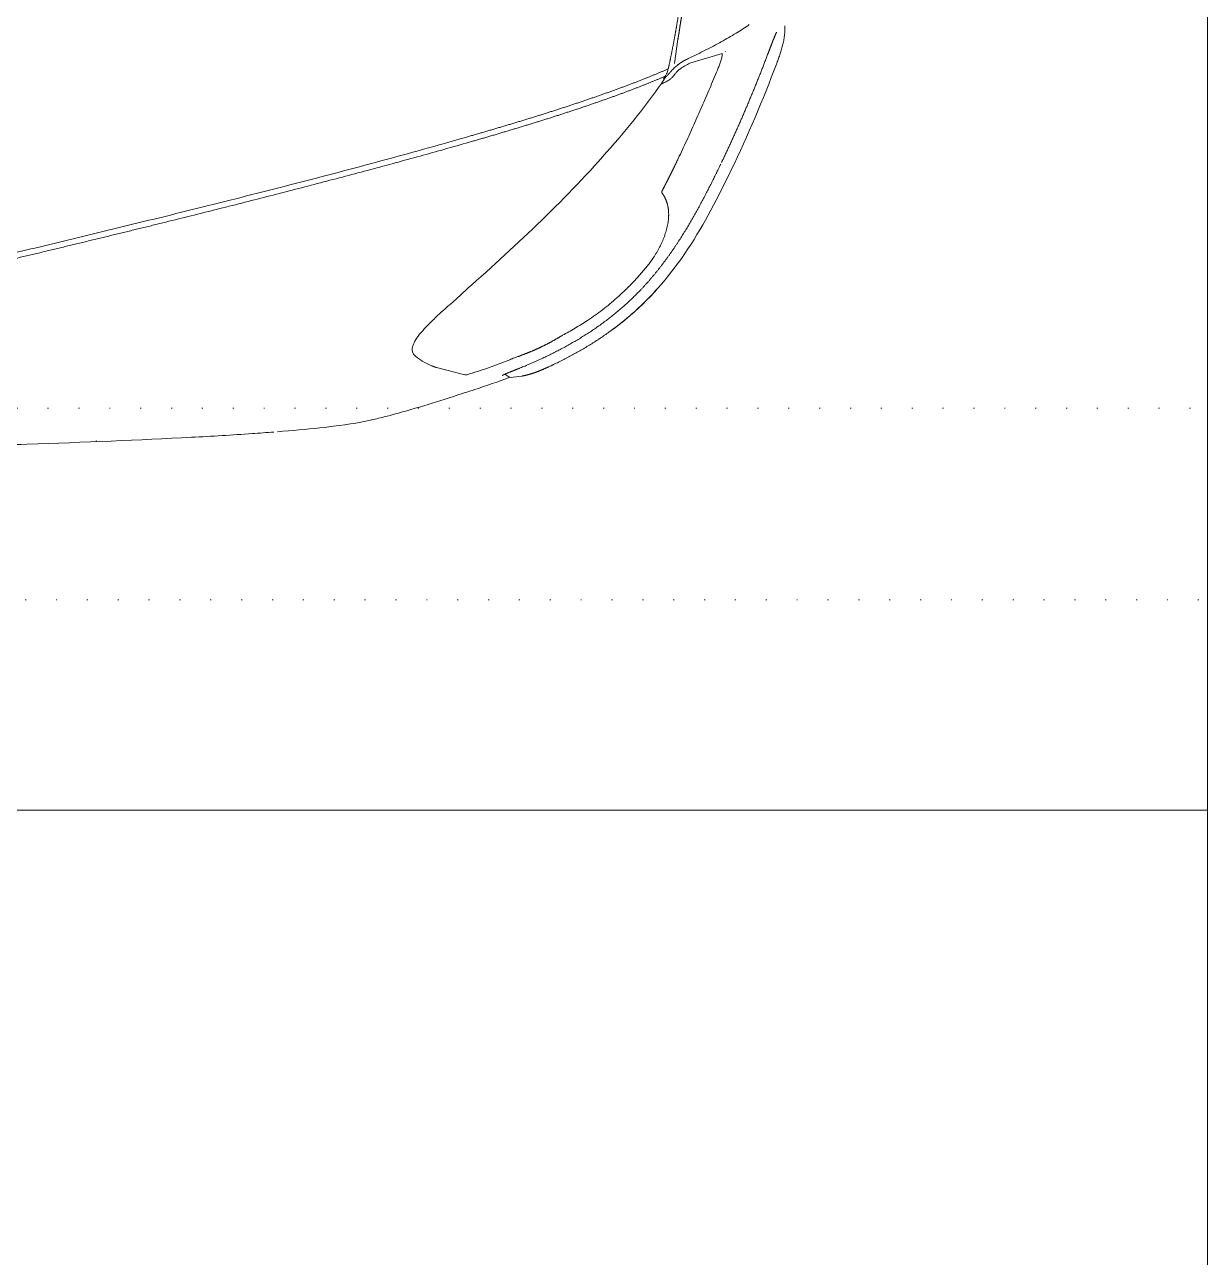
# Model space of a CAD drawing. Extents: x -2012 to 34975, y -1043 to 8321.
# Drawn here: x 31110.2 to 31233.8, y 2070.8 to 2199.6 of the extents above; entities that cross this region are included whole.
import ezdxf
from ezdxf.xclip import XClip

# ---------------------------------------------------------------- set-up
doc = ezdxf.new("R2010")
doc.units = 0
doc.header["$LTSCALE"] = 25
doc.header["$XCLIPFRAME"] = 0
doc.linetypes.add('DOT2', pattern=[0.125, 0, -0.125])
doc.layers.get('0').update_dxf_attribs({"color": 9, "lineweight": 9})
for name, color, linetype, lineweight in [('04', 9, 'Continuous', 9), ('06D', 9, 'Continuous', 9), ('20', 9, 'DOT2', 9)]:
    doc.layers.add(name, color=color, linetype=linetype, lineweight=lineweight)

# ---------------------------------------------------------------- blocks, each defined once
blk = doc.blocks.new('p-araba-polo')
for p, q in [((0.1556, -0.3961), (0.1593, -0.4217)), ((0.1094, -0.4114), (0.1433, -0.4214)), ((0.1683, -0.4355), (0.17, -0.4382)), ((0.172, -0.4427), (0.1727, -0.4429)), ((0.1727, -0.4429), (0.1735, -0.4432)), ((0.3712, -0.653), (0.3749, -0.6562)), ((0.3749, -0.6562), (0.3764, -0.6575)), ((0.3875, -0.668), (0.3764, -0.6575)), ((0.4278, -0.7293), (0.4248, -0.7314)), ((0.3344, -0.7478), (0.3365, -0.7464)), ((0.4081, -0.7394), (0.3783, -0.7469)), ((0.3189, -0.7483), (0.328, -0.7495)), ((0.3334, -0.7485), (0.3346, -0.7476))]:
    blk.add_line(p, q)
at = {"flags": 128}
for points in [[(0.3874, -0.668), (0.3906, -0.6707), (0.3938, -0.6734)], [(0.4171, -0.6952), (0.4181, -0.6962), (0.4193, -0.6975), (0.4207, -0.699)], [(0.427, -0.7064), (0.4277, -0.7072), (0.4282, -0.7081)]]:
    blk.add_lwpolyline(points, dxfattribs=at)
for points, degree in [([(0.1535, -0.3825), (0.1532, -0.3809), (0.1529, -0.3793), (0.1527, -0.3776), (0.1524, -0.376), (0.1522, -0.3743), (0.1519, -0.3727), (0.1516, -0.371)], 7), ([(0.1554, -0.3724), (0.157, -0.3826), (0.1588, -0.3928), (0.1607, -0.403), (0.1627, -0.4132), (0.1648, -0.423)], 5), ([(0.1556, -0.3961), (0.1553, -0.3942), (0.155, -0.3923), (0.1546, -0.3903), (0.1543, -0.3884), (0.154, -0.3864), (0.1538, -0.3845), (0.1535, -0.3825)], 7), ([(0.053, -0.3896), (0.0528, -0.3896), (0.0527, -0.3894), (0.0526, -0.3892), (0.0526, -0.389), (0.0526, -0.3888)], 5), ([(0.0615, -0.4113), (0.0603, -0.4081), (0.0591, -0.4049), (0.0579, -0.4017), (0.0566, -0.3984), (0.0553, -0.3951), (0.0539, -0.3919), (0.0526, -0.3888)], 7), ([(0.0616, -0.4115), (0.0615, -0.4115), (0.0614, -0.4115), (0.0614, -0.4115), (0.0615, -0.4114), (0.0615, -0.4113)], 5), ([(0.0616, -0.4115), (0.0615, -0.4115), (0.0614, -0.4115), (0.0614, -0.4115), (0.0615, -0.4114), (0.0615, -0.4113)], 5), ([(0.1101, -0.5251), (0.1025, -0.5092), (0.0951, -0.4931), (0.0879, -0.477), (0.081, -0.4607), (0.0743, -0.4443), (0.0678, -0.4279), (0.0615, -0.4113)], 7), ([(0.1058, -0.4093), (0.1058, -0.4093), (0.1058, -0.4094), (0.1058, -0.4094), (0.1058, -0.4094), (0.1058, -0.4094), (0.1058, -0.4094), (0.1058, -0.4094)], 7), ([(0.1058, -0.4093), (0.1058, -0.4094), (0.1058, -0.4094), (0.1058, -0.4094)], 3), ([(0.0527, -0.4224), (0.0527, -0.4224), (0.0527, -0.4223)], 2), ([(0.0527, -0.4223), (0.0527, -0.4224), (0.0527, -0.4224)], 2), ([(0.0527, -0.4224), (0.0668, -0.4598), (0.0826, -0.4968), (0.0999, -0.5329)], 3), ([(0.1449, -0.4166), (0.1466, -0.4174), (0.1484, -0.4183), (0.1502, -0.4192), (0.152, -0.4203), (0.1537, -0.4215), (0.1553, -0.4228)], 6), ([(0.1658, -0.4273), (0.1656, -0.4265), (0.1654, -0.4256), (0.1652, -0.4247), (0.165, -0.4239), (0.1648, -0.423)], 5), ([(0.1531, -0.4271), (0.1538, -0.4277), (0.1545, -0.4282), (0.1552, -0.4288), (0.1558, -0.4294), (0.1564, -0.43), (0.157, -0.4306), (0.1576, -0.4313)], 7), ([(0.1619, -0.4288), (0.1628, -0.4298), (0.1636, -0.4307), (0.1644, -0.4316), (0.1652, -0.4325), (0.166, -0.4334), (0.1668, -0.4342)], 6), ([(0.1668, -0.4342), (0.1658, -0.4332), (0.1648, -0.4321), (0.1639, -0.431), (0.163, -0.43), (0.1619, -0.4288)], 5), ([(0.1658, -0.4273), (0.1921, -0.4388), (0.2207, -0.4497), (0.2508, -0.4602), (0.2818, -0.4704), (0.3133, -0.4801), (0.3453, -0.4896), (0.3777, -0.4989)], 7), ([(0.1706, -0.4373), (0.1701, -0.4365), (0.1696, -0.4358), (0.1691, -0.435)], 3), ([(0.3769, -0.5048), (0.3446, -0.4956), (0.3126, -0.4861), (0.2815, -0.4765), (0.2514, -0.4666), (0.2221, -0.4565), (0.1943, -0.4459), (0.1691, -0.435)], 7), ([(0.1706, -0.4373), (0.1703, -0.4368), (0.17, -0.4364), (0.1697, -0.4359), (0.1693, -0.4355), (0.1691, -0.435)], 5), ([(0.1699, -0.4417), (0.1707, -0.4421), (0.1715, -0.4424), (0.1724, -0.4428)], 3), ([(0.1724, -0.4428), (0.1717, -0.4425), (0.171, -0.4422), (0.1703, -0.4419)], 3), ([(0.1731, -0.4427), (0.173, -0.4429), (0.1729, -0.443), (0.1727, -0.4429), (0.1726, -0.4429), (0.1724, -0.4428)], 5), ([(0.1724, -0.4428), (0.1726, -0.4429), (0.1727, -0.4429), (0.1729, -0.443), (0.173, -0.4429), (0.1731, -0.4427)], 5), ([(0.1724, -0.4428), (0.1726, -0.4429), (0.1728, -0.443), (0.1729, -0.443), (0.1731, -0.4431), (0.1733, -0.4432), (0.1735, -0.4432)], 6), ([(0.1724, -0.4428), (0.1727, -0.443), (0.1731, -0.4431), (0.1735, -0.4432)], 3), ([(0.1949, -0.6585), (0.1794, -0.6422), (0.1652, -0.6246), (0.1526, -0.6059), (0.1412, -0.5866), (0.1306, -0.5668), (0.1206, -0.5469), (0.1109, -0.5267)], 7), ([(0.1553, -0.521), (0.1585, -0.5277), (0.1618, -0.5344), (0.1652, -0.5411), (0.1685, -0.5478), (0.172, -0.5544)], 5), ([(0.0999, -0.5329), (0.0999, -0.5329), (0.1, -0.5328)], 2), ([(0.1, -0.5328), (0.0999, -0.5329), (0.0999, -0.5329)], 2), ([(0.1721, -0.5572), (0.1688, -0.5617), (0.1665, -0.5669), (0.1652, -0.5727), (0.165, -0.5788), (0.1656, -0.585)], 5), ([(0.172, -0.5544), (0.1723, -0.555), (0.1726, -0.5556), (0.1728, -0.5563), (0.1724, -0.5568), (0.1721, -0.5572)], 5), ([(1.0396, -0.6705), (0.9891, -0.6587), (0.9388, -0.647), (0.8888, -0.6352), (0.839, -0.6234), (0.7894, -0.6115), (0.7401, -0.5995), (0.6909, -0.5874)], 7), ([(0.1875, -0.633), (0.1921, -0.6388), (0.1969, -0.6443), (0.2018, -0.6497), (0.2069, -0.6548), (0.2121, -0.6598)], 5), ([(0.3712, -0.6529), (0.3712, -0.6531), (0.3712, -0.6531), (0.3714, -0.6529)], 3), ([(0.3749, -0.6561), (0.3748, -0.6562), (0.3749, -0.6563), (0.375, -0.6562)], 3), ([(0.3749, -0.6561), (0.3748, -0.6562), (0.3749, -0.6563), (0.375, -0.6562)], 3), ([(0.3756, -0.655), (0.3756, -0.655), (0.3756, -0.655), (0.3756, -0.655), (0.3756, -0.655), (0.3756, -0.655)], 5), ([(0.3756, -0.655), (0.3756, -0.655), (0.3756, -0.655), (0.3756, -0.655), (0.3756, -0.655), (0.3756, -0.655)], 5), ([(0.195, -0.6586), (0.1949, -0.6586), (0.1949, -0.6586), (0.1949, -0.6586), (0.1949, -0.6585), (0.1949, -0.6585)], 5), ([(0.3217, -0.7403), (0.3016, -0.7322), (0.2819, -0.7231), (0.2626, -0.713), (0.244, -0.7016), (0.2263, -0.6886), (0.21, -0.6742), (0.1949, -0.6585)], 7), ([(0.3876, -0.668), (0.3876, -0.668), (0.3875, -0.668), (0.3874, -0.668)], 3), ([(0.3874, -0.668), (0.3875, -0.668), (0.3875, -0.668), (0.3875, -0.668), (0.3876, -0.668), (0.3876, -0.668)], 5), ([(0.3938, -0.6734), (0.3987, -0.6777), (0.4036, -0.682), (0.4082, -0.6864)], 3), ([(0.4082, -0.6864), (0.4113, -0.6894), (0.4143, -0.6923), (0.4171, -0.6952)], 3), ([(0.2765, -0.7057), (0.2764, -0.7057), (0.2762, -0.7056), (0.2761, -0.7056), (0.276, -0.7055), (0.276, -0.7054)], 5), ([(0.2765, -0.7057), (0.2764, -0.7057), (0.2762, -0.7056), (0.2761, -0.7056), (0.276, -0.7055), (0.276, -0.7054)], 5), ([(0.3195, -0.7266), (0.3131, -0.7243), (0.3067, -0.7217), (0.3004, -0.7189), (0.2941, -0.7159), (0.288, -0.7127), (0.2819, -0.7091), (0.276, -0.7054)], 7), ([(0.4207, -0.699), (0.423, -0.7016), (0.4252, -0.704), (0.427, -0.7064)], 3), ([(0.4282, -0.7081), (0.4316, -0.7131), (0.4335, -0.7174), (0.4334, -0.7204)], 3), ([(0.4334, -0.7204), (0.4334, -0.7239), (0.4311, -0.7269), (0.4278, -0.7293)], 3), ([(0.3228, -0.7278), (0.322, -0.7276), (0.3213, -0.7275), (0.3207, -0.7272), (0.3201, -0.7269), (0.3195, -0.7266)], 5), ([(0.3228, -0.7278), (0.322, -0.7276), (0.3213, -0.7275), (0.3207, -0.7272), (0.3201, -0.7269), (0.3195, -0.7266)], 5), ([(0.3291, -0.7303), (0.3291, -0.7303), (0.3291, -0.7303), (0.3291, -0.7303), (0.3291, -0.7303), (0.3291, -0.7303), (0.3291, -0.7303), (0.3291, -0.7303), (0.3291, -0.7303), (0.3291, -0.7303)], 9), ([(0.3291, -0.7303), (0.3291, -0.7303), (0.3292, -0.7304), (0.3293, -0.7304), (0.3293, -0.7304), (0.3294, -0.7304), (0.3294, -0.7304), (0.3295, -0.7304), (0.3296, -0.7305), (0.3296, -0.7305)], 9), ([(0.3296, -0.7305), (0.3296, -0.7305), (0.3295, -0.7304), (0.3294, -0.7304), (0.3294, -0.7304), (0.3293, -0.7304), (0.3293, -0.7304), (0.3292, -0.7304), (0.3291, -0.7303), (0.3291, -0.7303)], 9), ([(0.3317, -0.7313), (0.3315, -0.7313), (0.3314, -0.7312), (0.3314, -0.7312), (0.3314, -0.7312), (0.3314, -0.7312)], 5), ([(0.3317, -0.7313), (0.3315, -0.7313), (0.3314, -0.7312), (0.3314, -0.7312), (0.3314, -0.7312), (0.3314, -0.7312)], 5), ([(0.4248, -0.7314), (0.4196, -0.7347), (0.4139, -0.7373), (0.4081, -0.7394)], 3), ([(0.2817, -0.7343), (0.2817, -0.7343), (0.2818, -0.7344), (0.2818, -0.7344)], 3), ([(0.284, -0.7354), (0.2863, -0.7365), (0.2886, -0.7376), (0.2909, -0.7387)], 3), ([(0.291, -0.7387), (0.2909, -0.7387), (0.2909, -0.7387)], 2), ([(0.3189, -0.7483), (0.3138, -0.7474), (0.3089, -0.7461), (0.3042, -0.7445), (0.2997, -0.7427), (0.2953, -0.7407), (0.2909, -0.7387)], 6), ([(0.3392, -0.7476), (0.3378, -0.7469), (0.3359, -0.746), (0.3336, -0.745), (0.3308, -0.7439), (0.3278, -0.7427), (0.3247, -0.7415), (0.3217, -0.7403)], 7), ([(0.3218, -0.7403), (0.3218, -0.7403), (0.3217, -0.7404), (0.3217, -0.7403), (0.3217, -0.7403), (0.3217, -0.7403)], 5), ([(0.3217, -0.7403), (0.3217, -0.7403), (0.3217, -0.7404), (0.3217, -0.7404), (0.3218, -0.7403), (0.3218, -0.7403)], 5), ([(0.3392, -0.7476), (0.3389, -0.7475), (0.3386, -0.7474), (0.3383, -0.7472), (0.3379, -0.747), (0.3377, -0.7468)], 5), ([(0.3764, -0.7468), (0.3768, -0.7469), (0.3772, -0.747), (0.3776, -0.747), (0.378, -0.7469), (0.3783, -0.7469)], 5), ([(0.4081, -0.7394), (0.4089, -0.7391), (0.4097, -0.7388), (0.4106, -0.7385), (0.4114, -0.7382), (0.4122, -0.7378), (0.4131, -0.7375)], 6), ([(0.328, -0.7495), (0.3299, -0.7499), (0.3326, -0.7491), (0.3334, -0.7485)], 3), ([(0.3342, -0.7479), (0.3342, -0.7479), (0.3342, -0.7479), (0.3343, -0.7479), (0.3343, -0.7479), (0.3343, -0.7479)], 5), ([(0.3342, -0.7479), (0.3342, -0.7479), (0.3343, -0.7479), (0.3343, -0.7479)], 3), ([(0.3392, -0.7476), (0.339, -0.7475), (0.3387, -0.7474), (0.3385, -0.7473), (0.3382, -0.7472), (0.338, -0.747)], 5), ([(0.5299, -0.8023), (0.5443, -0.8039), (0.5588, -0.8052), (0.5741, -0.8064)], 3), ([(0.7638, -0.8164), (0.7637, -0.8164), (0.7637, -0.8163), (0.7636, -0.8162), (0.7635, -0.8161), (0.7634, -0.8159)], 5), ([(0.7638, -0.8164), (0.7637, -0.8164), (0.7637, -0.8163), (0.7636, -0.8162), (0.7635, -0.8161), (0.7634, -0.8159)], 5)]:
    blk.add_open_spline(points, degree=degree)
for points, degree, knots in [([(0.1516, -0.371), (0.1519, -0.373), (0.1526, -0.3768), (0.1532, -0.3806), (0.1535, -0.3825)], 3, [0, 0, 0, 0, 0.500002, 1, 1, 1, 1]), ([(0.044, -0.3824), (0.044, -0.3841), (0.0439, -0.3875), (0.0443, -0.3927), (0.0451, -0.3978), (0.0462, -0.4028), (0.0476, -0.4078), (0.0492, -0.4127), (0.0509, -0.4176), (0.0521, -0.4208), (0.0527, -0.4224)], 3, [0, 0, 0, 0, 0.124987, 0.249975, 0.374965, 0.49996, 0.624964, 0.749973, 0.874985, 1, 1, 1, 1]), ([(0.1449, -0.4166), (0.1418, -0.4151), (0.1357, -0.4122), (0.127, -0.4078), (0.1185, -0.4034), (0.1103, -0.399), (0.1024, -0.3945), (0.0949, -0.3901), (0.0878, -0.3856), (0.0833, -0.3826), (0.0811, -0.3811)], 3, [0, 0, 0, 0, 0.125001, 0.250002, 0.375002, 0.500003, 0.625003, 0.750002, 0.875001, 1, 1, 1, 1]), ([(0.1535, -0.3825), (0.1538, -0.3848), (0.1545, -0.3893), (0.1553, -0.3939), (0.1556, -0.3961)], 3, [0, 0, 0, 0, 0.499954, 1, 1, 1, 1]), ([(0.0615, -0.4113), (0.0608, -0.4095), (0.0594, -0.4057), (0.0572, -0.4), (0.0549, -0.3942), (0.0534, -0.3907), (0.0526, -0.3888)], 3, [0, 0, 0, 0, 0.242914, 0.490387, 0.743262, 1, 1, 1, 1]), ([(0.1135, -0.4261), (0.1129, -0.4247), (0.1118, -0.422), (0.1104, -0.4178), (0.1095, -0.414), (0.1094, -0.4122), (0.1094, -0.4114)], 3, [0, 0, 0, 0, 0.270369, 0.539534, 0.807022, 1, 1, 1, 1]), ([(0.1433, -0.4214), (0.145, -0.4222), (0.1483, -0.4238), (0.1515, -0.426), (0.1531, -0.4271)], 3, [0, 0, 0, 0, 0.500778, 1, 1, 1, 1]), ([(0.1553, -0.4228), (0.1545, -0.4221), (0.1529, -0.4209), (0.1502, -0.4193), (0.1476, -0.4179), (0.1458, -0.417), (0.1449, -0.4166)], 3, [0, 0, 0, 0, 0.248986, 0.49846, 0.748736, 1, 1, 1, 1]), ([(0.1619, -0.4288), (0.1608, -0.4277), (0.1586, -0.4255), (0.1564, -0.4237), (0.1553, -0.4228)], 3, [0, 0, 0, 0, 0.500116, 1, 1, 1, 1]), ([(0.1658, -0.4273), (0.1656, -0.4266), (0.1653, -0.4252), (0.165, -0.4237), (0.1648, -0.423)], 3, [0, 0, 0, 0, 0.499348, 1, 1, 1, 1]), ([(0.1553, -0.521), (0.1524, -0.5147), (0.1464, -0.5022), (0.1379, -0.4833), (0.1296, -0.4643), (0.1214, -0.4453), (0.1161, -0.4325), (0.1135, -0.4261)], 3, [0, 0, 0, 0, 0.199959, 0.399928, 0.599921, 0.799944, 1, 1, 1, 1]), ([(0.1531, -0.4271), (0.1539, -0.4278), (0.1555, -0.429), (0.1569, -0.4305), (0.1576, -0.4313)], 3, [0, 0, 0, 0, 0.5173, 1, 1, 1, 1]), ([(0.1576, -0.4313), (0.1582, -0.4321), (0.1596, -0.4337), (0.1616, -0.4362), (0.1632, -0.4376), (0.1641, -0.4383)], 3, [0, 0, 0, 0, 0.335072, 0.667573, 1, 1, 1, 1]), ([(0.1691, -0.435), (0.1686, -0.4342), (0.1676, -0.4326), (0.1665, -0.43), (0.1661, -0.4282), (0.1658, -0.4273)], 3, [0, 0, 0, 0, 0.333479, 0.665683, 1, 1, 1, 1]), ([(0.1684, -0.4358), (0.1683, -0.4356), (0.1677, -0.4351), (0.1672, -0.4346), (0.1668, -0.4342)], 3, [0, 0, 0, 0, 0.227086, 1, 1, 1, 1]), ([(0.1641, -0.4383), (0.1647, -0.4387), (0.1659, -0.4396), (0.1678, -0.4407), (0.1692, -0.4414), (0.1699, -0.4417)], 3, [0, 0, 0, 0, 0.333542, 0.667239, 1, 1, 1, 1]), ([(0.17, -0.4382), (0.1858, -0.4614), (0.2457, -0.5368), (0.3175, -0.6057), (0.3712, -0.653)], 3, [0, 0, 0, 0, 0.290843, 1, 1, 1, 1]), ([(0.6916, -0.5814), (0.6764, -0.5776), (0.6461, -0.5701), (0.6008, -0.5587), (0.5557, -0.5472), (0.5107, -0.5355), (0.4661, -0.5235), (0.4216, -0.5114), (0.3923, -0.5031), (0.3777, -0.4989)], 3, [0, 0, 0, 0, 0.142912, 0.285805, 0.428682, 0.57154, 0.714362, 0.857157, 1, 1, 1, 1]), ([(0.3769, -0.5048), (0.3854, -0.5073), (0.4025, -0.5121), (0.4283, -0.5193), (0.4542, -0.5264), (0.4802, -0.5334), (0.5063, -0.5403), (0.5325, -0.5472), (0.5587, -0.554), (0.5851, -0.5608), (0.6115, -0.5675), (0.6379, -0.5742), (0.6644, -0.5808), (0.6821, -0.5852), (0.6909, -0.5874)], 3, [0, 0, 0, 0, 0.083342, 0.166682, 0.25, 0.333306, 0.416615, 0.499936, 0.583268, 0.666606, 0.749946, 0.83329, 0.916643, 1, 1, 1, 1]), ([(0.172, -0.5544), (0.1691, -0.5489), (0.1634, -0.5378), (0.158, -0.5266), (0.1553, -0.521)], 3, [0, 0, 0, 0, 0.499946, 1, 1, 1, 1]), ([(0.0999, -0.5329), (0.1137, -0.5611), (0.1417, -0.6167), (0.1884, -0.6724), (0.2204, -0.6972), (0.2284, -0.7028)], 3, [0, 0, 0, 0, 0.436314, 0.862947, 1, 1, 1, 1]), ([(0.1721, -0.5572), (0.1723, -0.557), (0.1726, -0.5565), (0.1725, -0.5554), (0.1722, -0.5547), (0.172, -0.5544)], 3, [0, 0, 0, 0, 0.34173, 0.655167, 1, 1, 1, 1]), ([(0.1811, -0.6243), (0.18, -0.6226), (0.1777, -0.619), (0.1747, -0.6135), (0.172, -0.6079), (0.1698, -0.6023), (0.1679, -0.5965), (0.1664, -0.5907), (0.1659, -0.5869), (0.1656, -0.585)], 3, [0, 0, 0, 0, 0.14287, 0.285738, 0.428603, 0.571464, 0.714319, 0.857165, 1, 1, 1, 1]), ([(1.033, -0.6629), (1.0101, -0.6576), (0.9644, -0.6469), (0.8959, -0.6308), (0.8275, -0.6145), (0.7594, -0.598), (0.7142, -0.5869), (0.6916, -0.5814)], 3, [0, 0, 0, 0, 0.200074, 0.400125, 0.600159, 0.800117, 1, 1, 1, 1]), ([(0.1875, -0.633), (0.1864, -0.6316), (0.1842, -0.6288), (0.1821, -0.6258), (0.1811, -0.6243)], 3, [0, 0, 0, 0, 0.500031, 1, 1, 1, 1]), ([(0.1774, -0.6572), (0.18, -0.6601), (0.1853, -0.6658), (0.1936, -0.6741), (0.2022, -0.6821), (0.2111, -0.6897), (0.2203, -0.697), (0.2298, -0.7039), (0.2395, -0.7105), (0.2494, -0.7168), (0.2595, -0.7227), (0.2698, -0.7283), (0.2803, -0.7337), (0.2874, -0.737), (0.2909, -0.7387)], 3, [0, 0, 0, 0, 0.083333, 0.166665, 0.249997, 0.333329, 0.416662, 0.499995, 0.583328, 0.666661, 0.749996, 0.83333, 0.916665, 1, 1, 1, 1]), ([(0.2501, -0.6901), (0.2474, -0.6883), (0.2421, -0.6847), (0.2343, -0.679), (0.2268, -0.6729), (0.2194, -0.6665), (0.2145, -0.662), (0.2121, -0.6598)], 3, [0, 0, 0, 0, 0.200084, 0.400065, 0.600042, 0.800036, 1, 1, 1, 1]), ([(0.2762, -0.7056), (0.2741, -0.7045), (0.2697, -0.7021), (0.2632, -0.6983), (0.2566, -0.6943), (0.2523, -0.6915), (0.2501, -0.6901)], 3, [0, 0, 0, 0, 0.240377, 0.493552, 0.746754, 1, 1, 1, 1]), ([(0.3314, -0.7312), (0.3306, -0.7308), (0.3289, -0.7302), (0.3265, -0.7292), (0.3241, -0.7283), (0.3217, -0.7274), (0.3202, -0.7269), (0.3195, -0.7266)], 3, [0, 0, 0, 0, 0.19886, 0.400952, 0.606006, 0.809658, 1, 1, 1, 1]), ([(0.3764, -0.7468), (0.3726, -0.7457), (0.3649, -0.7434), (0.3536, -0.7396), (0.3424, -0.7356), (0.3351, -0.7327), (0.3314, -0.7312)], 3, [0, 0, 0, 0, 0.250001, 0.500002, 0.750003, 1, 1, 1, 1]), ([(0.2909, -0.7387), (0.2938, -0.74), (0.2996, -0.7426), (0.3085, -0.7459), (0.3146, -0.7476), (0.3178, -0.7481)], 3, [0, 0, 0, 0, 0.333411, 0.666747, 1, 1, 1, 1]), ([(0.3308, -0.7495), (0.3436, -0.7542), (0.3636, -0.7609), (0.3938, -0.7706), (0.4254, -0.7806), (0.4544, -0.789), (0.4711, -0.793), (0.4757, -0.7941)], 3, [0, 0, 0, 0, 0.260213, 0.420209, 0.662967, 0.897224, 1, 1, 1, 1]), ([(0.4758, -0.7941), (0.4779, -0.7946), (0.4931, -0.7978), (0.5106, -0.8003), (0.5297, -0.8023)], 3, [0, 0, 0, 0, 0.124213, 1, 1, 1, 1]), ([(0.578, -0.8067), (0.5852, -0.8073), (0.6136, -0.8094), (0.6943, -0.8142), (0.7938, -0.8181), (0.9022, -0.8216), (0.9869, -0.8238), (1.0486, -0.8241), (1.0808, -0.8236)], 3, [0, 0, 0, 0, 0.049552, 0.182368, 0.511137, 0.607099, 0.78604, 1, 1, 1, 1]), ([(0.5894, -0.8074), (0.5894, -0.8074), (0.5894, -0.8074), (0.5894, -0.8074), (0.5894, -0.8074), (0.5894, -0.8074), (0.5894, -0.8074), (0.5894, -0.8074), (0.5894, -0.8074), (0.5894, -0.8074), (0.5894, -0.8074), (0.5894, -0.8074), (0.5894, -0.8074), (0.5894, -0.8074), (0.5894, -0.8074)], 7, [0, 0, 0, 0, 0, 0, 0, 0, 1, 1, 1, 1, 1, 1, 1, 1, 1, 1, 1, 1, 1, 1, 1])]:
    blk.add_open_spline(points, degree=degree, knots=knots)
blk = doc.blocks.new('catikatirevizepergole-krt')
for points in [[(-30, 1440), (-30, 1370), (-800, 1370), (-800, 1440)], [(-30, 1350), (-30, 1280), (-800, 1280), (-800, 1350)]]:
    blk.add_lwpolyline(points, close=True)

msp = doc.modelspace()

# ---------------------------------------------------------------- linework, layer by layer
at = {"layer": '06D'}
for points in [[(31233.84, 2117.5), (31233.84, 2367.5), (30733.84, 2367.5), (30733.84, 2117.5)], [(31233.84, 1867.5), (31233.84, 2117.5), (30733.84, 2117.5), (30733.84, 1867.5)]]:
    msp.add_lwpolyline(points, close=True, dxfattribs=at)

# ---------------------------------------------------------------- block references
at = {"layer": '04'}
ref = msp.add_blockref('p-araba-polo', (31194.08, 2237.69), dxfattribs=dict(at, xscale=-100, yscale=100, zscale=100))
XClip(ref).set_block_clipping_path([(-0.0924763951, -0.9835002962), (4.0650970395, 0.9845199444)])
at = {"layer": '20'}
msp.add_blockref('catikatirevizepergole-krt', (31581.35, 789.5), dxfattribs=at)

doc.saveas('drawing.dxf')
